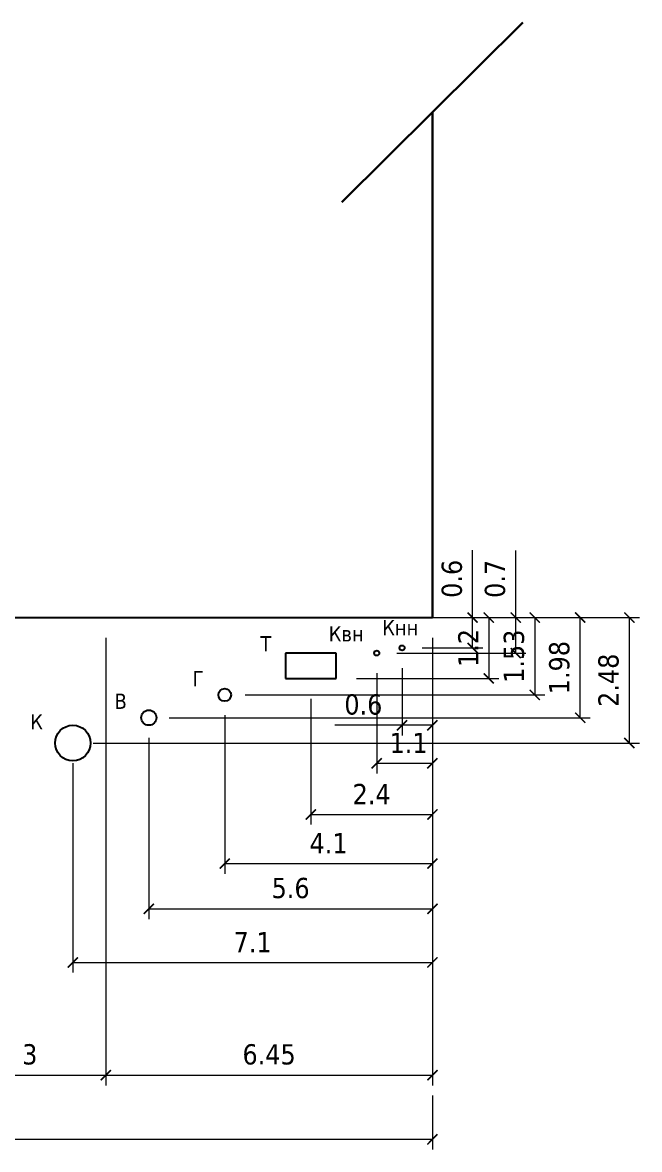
# Model space of a CAD drawing. Header units: millimetres. Extents: x -492806 to 8131902, y -181351 to 2373952.
# Drawn here: x -359565 to -347382, y -181340 to -159111 of the extents above; entities that cross this region are included whole.
import ezdxf

# ---------------------------------------------------------------- set-up
doc = ezdxf.new("R2010")
doc.units = ezdxf.units.MM
doc.header["$LTSCALE"] = 50
doc.layers.add('dorogi', color=7, linetype='Continuous', lineweight=30)
doc.layers.add('text', color=5, linetype='Continuous', lineweight=15)
doc.styles.get("Standard").update_dxf_attribs({"font": 'tahoma.ttf'})
doc.dimstyles.new('S-25$0', dxfattribs={"dimscale": 0, "dimtxt": 2, "dimasz": 1, "dimexe": 1, "dimexo": 2, "dimgap": 1, "dimtad": 3, "dimlfac": 0.001, "dimzin": 9, "dimdsep": 46, "dimtxsty": 'Standard', "dimblk": 'ARCHTICK', "dimcen": 2, "dimclrd": 256, "dimclre": 256, "dimclrt": 256, "dimadec": 0, "dimazin": 2, "dimtfac": 1, "dimtmove": 0, "dimatfit": 3, "dimldrblk": 'DOTSMALL', "dimfxl": 1, "dimlwd": -1, "dimlwe": -1, "dimarcsym": 0})

# ---------------------------------------------------------------- blocks, each defined once
blk = doc.blocks.new('_ArchTick')
at = {"color": 0, "linetype": 'ByBlock', "const_width": 0.15}
blk.add_lwpolyline([(-0.5, -0.5), (0.5, 0.5)], dxfattribs=at)
blk = doc.blocks.new('*D136')
at = {"layer": 'Defpoints', "color": 0, "transparency": 16777216}
for p in [(-357921, -170848), (-360921, -179875), (-357921, -179875)]:
    blk.add_point(p, dxfattribs=at)
at = {"layer": 'text', "transparency": 16777216}
for p, q in [((-357921, -171248), (-357921, -180075)), ((-360921, -179475), (-360921, -179675)), ((-360921, -179875), (-357921, -179875))]:
    blk.add_line(p, q, dxfattribs=at)
at = {"layer": 'text', "transparency": 16777216, "xscale": 200.0000016058756, "yscale": 200.0000016058756, "zscale": 200.0000016058756, "rotation": 180}
blk.add_blockref('_ArchTick', (-360921, -179875), dxfattribs=at)
at = {"layer": 'text', "transparency": 16777216, "xscale": 200.0000016058756, "yscale": 200.0000016058756, "zscale": 200.0000016058756}
blk.add_blockref('_ArchTick', (-357921, -179875), dxfattribs=at)
at = {"layer": 'text', "transparency": 16777216, "insert": (-359421, -179467), "char_height": 400, "attachment_point": 5}
blk.add_mtext('3', dxfattribs=at)
blk = doc.blocks.new('_DotSmall')
at = {"color": 0, "linetype": 'ByBlock', "const_width": 0.5}
blk.add_lwpolyline([(-0.0625, 0, 1), (0.0625, 0, 1)], format="xyb", close=True, dxfattribs=at)
blk = doc.blocks.new('*D137')
at = {"layer": 'Defpoints', "color": 0, "transparency": 16777216}
for p in [(-351471, -170848), (-357921, -179875), (-351471, -179875)]:
    blk.add_point(p, dxfattribs=at)
at = {"layer": 'text', "transparency": 16777216}
for p, q in [((-351471, -171248), (-351471, -180075)), ((-357921, -179475), (-357921, -179675)), ((-357921, -179875), (-351471, -179875))]:
    blk.add_line(p, q, dxfattribs=at)
at = {"layer": 'text', "transparency": 16777216, "xscale": 200.0000016058756, "yscale": 200.0000016058756, "zscale": 200.0000016058756, "rotation": 180}
blk.add_blockref('_ArchTick', (-357921, -179875), dxfattribs=at)
at = {"layer": 'text', "transparency": 16777216, "xscale": 200.0000016058756, "yscale": 200.0000016058756, "zscale": 200.0000016058756}
blk.add_blockref('_ArchTick', (-351471, -179875), dxfattribs=at)
at = {"layer": 'text', "transparency": 16777216, "insert": (-354696, -179467), "char_height": 400, "attachment_point": 5}
blk.add_mtext('6.45', dxfattribs=at)
blk = doc.blocks.new('*D140')
at = {"layer": 'Defpoints', "color": 0, "transparency": 16777216}
for p in [(-358571, -173323), (-351471, -173323), (-351471, -177652)]:
    blk.add_point(p, dxfattribs=at)
at = {"layer": 'text', "transparency": 16777216}
for p, q in [((-358571, -173723), (-358571, -177852)), ((-351471, -173723), (-351471, -177852)), ((-358571, -177652), (-351471, -177652))]:
    blk.add_line(p, q, dxfattribs=at)
at = {"layer": 'text', "transparency": 16777216, "xscale": 200.0000016058756, "yscale": 200.0000016058756, "zscale": 200.0000016058756, "rotation": 180}
blk.add_blockref('_ArchTick', (-358571, -177652), dxfattribs=at)
at = {"layer": 'text', "transparency": 16777216, "xscale": 200.0000016058756, "yscale": 200.0000016058756, "zscale": 200.0000016058756}
blk.add_blockref('_ArchTick', (-351471, -177652), dxfattribs=at)
at = {"layer": 'text', "transparency": 16777216, "insert": (-355021, -177252), "char_height": 400, "attachment_point": 5}
blk.add_mtext('7.1', dxfattribs=at)
blk = doc.blocks.new('*D141')
at = {"layer": 'Defpoints', "color": 0, "transparency": 16777216}
for p in [(-357071, -172823), (-351471, -172823), (-351471, -176594)]:
    blk.add_point(p, dxfattribs=at)
at = {"layer": 'text', "transparency": 16777216}
for p, q in [((-357071, -173223), (-357071, -176794)), ((-351471, -173223), (-351471, -176794)), ((-357071, -176594), (-351471, -176594))]:
    blk.add_line(p, q, dxfattribs=at)
at = {"layer": 'text', "transparency": 16777216, "xscale": 200.0000016058756, "yscale": 200.0000016058756, "zscale": 200.0000016058756, "rotation": 180}
blk.add_blockref('_ArchTick', (-357071, -176594), dxfattribs=at)
at = {"layer": 'text', "transparency": 16777216, "xscale": 200.0000016058756, "yscale": 200.0000016058756, "zscale": 200.0000016058756}
blk.add_blockref('_ArchTick', (-351471, -176594), dxfattribs=at)
at = {"layer": 'text', "transparency": 16777216, "insert": (-354271, -176186), "char_height": 400, "attachment_point": 5}
blk.add_mtext('5.6', dxfattribs=at)
blk = doc.blocks.new('*D142')
at = {"layer": 'Defpoints', "color": 0, "transparency": 16777216}
for p in [(-355571, -172373), (-351471, -172373), (-351471, -175701)]:
    blk.add_point(p, dxfattribs=at)
at = {"layer": 'text', "transparency": 16777216}
for p, q in [((-355571, -172773), (-355571, -175901)), ((-351471, -172773), (-351471, -175901)), ((-355571, -175701), (-351471, -175701))]:
    blk.add_line(p, q, dxfattribs=at)
at = {"layer": 'text', "transparency": 16777216, "xscale": 200.0000016058756, "yscale": 200.0000016058756, "zscale": 200.0000016058756, "rotation": 180}
blk.add_blockref('_ArchTick', (-355571, -175701), dxfattribs=at)
at = {"layer": 'text', "transparency": 16777216, "xscale": 200.0000016058756, "yscale": 200.0000016058756, "zscale": 200.0000016058756}
blk.add_blockref('_ArchTick', (-351471, -175701), dxfattribs=at)
at = {"layer": 'text', "transparency": 16777216, "insert": (-353521, -175300), "char_height": 400, "attachment_point": 5}
blk.add_mtext('4.1', dxfattribs=at)
blk = doc.blocks.new('*D143')
at = {"layer": 'Defpoints', "color": 0, "transparency": 16777216}
for p in [(-353871, -172048), (-351471, -172048), (-351471, -174733)]:
    blk.add_point(p, dxfattribs=at)
at = {"layer": 'text', "transparency": 16777216}
for p, q in [((-353871, -172448), (-353871, -174933)), ((-351471, -172448), (-351471, -174933)), ((-353871, -174733), (-351471, -174733))]:
    blk.add_line(p, q, dxfattribs=at)
at = {"layer": 'text', "transparency": 16777216, "xscale": 200.0000016058756, "yscale": 200.0000016058756, "zscale": 200.0000016058756, "rotation": 180}
blk.add_blockref('_ArchTick', (-353871, -174733), dxfattribs=at)
at = {"layer": 'text', "transparency": 16777216, "xscale": 200.0000016058756, "yscale": 200.0000016058756, "zscale": 200.0000016058756}
blk.add_blockref('_ArchTick', (-351471, -174733), dxfattribs=at)
at = {"layer": 'text', "transparency": 16777216, "insert": (-352671, -174329), "char_height": 400, "attachment_point": 5}
blk.add_mtext('2.4', dxfattribs=at)
blk = doc.blocks.new('*D144')
at = {"layer": 'Defpoints', "color": 0, "transparency": 16777216}
for p in [(-352571, -171548), (-351471, -171548), (-351471, -173723)]:
    blk.add_point(p, dxfattribs=at)
at = {"layer": 'text', "transparency": 16777216}
for p, q in [((-352571, -171948), (-352571, -173923)), ((-351471, -171948), (-351471, -173923)), ((-352571, -173723), (-351471, -173723))]:
    blk.add_line(p, q, dxfattribs=at)
at = {"layer": 'text', "transparency": 16777216, "xscale": 200.0000016058756, "yscale": 200.0000016058756, "zscale": 200.0000016058756, "rotation": 180}
blk.add_blockref('_ArchTick', (-352571, -173723), dxfattribs=at)
at = {"layer": 'text', "transparency": 16777216, "xscale": 200.0000016058756, "yscale": 200.0000016058756, "zscale": 200.0000016058756}
blk.add_blockref('_ArchTick', (-351471, -173723), dxfattribs=at)
at = {"layer": 'text', "transparency": 16777216, "insert": (-351941, -173322), "char_height": 400, "attachment_point": 5}
blk.add_mtext('1.1', dxfattribs=at)
blk = doc.blocks.new('*D145')
at = {"layer": 'Defpoints', "color": 0, "transparency": 16777216}
for p in [(-351471, -171248), (-352071, -171448), (-352071, -172973)]:
    blk.add_point(p, dxfattribs=at)
at = {"layer": 'text', "transparency": 16777216}
for p, q in [((-351471, -171648), (-351471, -173173)), ((-352071, -171848), (-352071, -173173)), ((-352071, -172973), (-353398, -172973)), ((-351471, -172973), (-352071, -172973))]:
    blk.add_line(p, q, dxfattribs=at)
at = {"layer": 'text', "transparency": 16777216, "xscale": 200.0000016058756, "yscale": 200.0000016058756, "zscale": 200.0000016058756, "rotation": 180}
blk.add_blockref('_ArchTick', (-352071, -172973), dxfattribs=at)
at = {"layer": 'text', "transparency": 16777216, "xscale": 200.0000016058756, "yscale": 200.0000016058756, "zscale": 200.0000016058756}
blk.add_blockref('_ArchTick', (-351471, -172973), dxfattribs=at)
at = {"layer": 'text', "transparency": 16777216, "insert": (-352834, -172565), "char_height": 400, "attachment_point": 5}
blk.add_mtext('0.6', dxfattribs=at)
blk = doc.blocks.new('*D146')
at = {"layer": 'Defpoints', "color": 0, "transparency": 16777216}
for p in [(-352071, -170848), (-350677, -170848), (-352071, -171448)]:
    blk.add_point(p, dxfattribs=at)
at = {"layer": 'text', "transparency": 16777216}
for p, q in [((-350677, -170848), (-350677, -169521)), ((-351671, -170848), (-350477, -170848)), ((-350677, -171448), (-350677, -170848)), ((-351671, -171448), (-350477, -171448))]:
    blk.add_line(p, q, dxfattribs=at)
at = {"layer": 'text', "transparency": 16777216, "xscale": 200.0000016058756, "yscale": 200.0000016058756, "zscale": 200.0000016058756}
for p, rotation in [((-350677, -170848), 90), ((-350677, -171448), 270)]:
    blk.add_blockref('_ArchTick', p, dxfattribs=dict(at, rotation=rotation))
at = {"layer": 'text', "transparency": 16777216, "insert": (-351085, -170084), "char_height": 400, "attachment_point": 5, "rotation": 90}
blk.add_mtext('0.6', dxfattribs=at)
blk = doc.blocks.new('*D147')
at = {"layer": 'Defpoints', "color": 0, "transparency": 16777216}
for p in [(-352571, -170848), (-349825, -170848), (-352571, -171548)]:
    blk.add_point(p, dxfattribs=at)
at = {"layer": 'text', "transparency": 16777216}
for p, q in [((-349825, -170848), (-349825, -169523)), ((-352171, -170848), (-349625, -170848)), ((-349825, -171548), (-349825, -170848)), ((-352171, -171548), (-349625, -171548))]:
    blk.add_line(p, q, dxfattribs=at)
at = {"layer": 'text', "transparency": 16777216, "xscale": 200.0000016058756, "yscale": 200.0000016058756, "zscale": 200.0000016058756}
for p, rotation in [((-349825, -170848), 90), ((-349825, -171548), 270)]:
    blk.add_blockref('_ArchTick', p, dxfattribs=dict(at, rotation=rotation))
at = {"layer": 'text', "transparency": 16777216, "insert": (-350233, -170085), "char_height": 400, "attachment_point": 5, "rotation": 90}
blk.add_mtext('0.7', dxfattribs=at)
blk = doc.blocks.new('*D148')
at = {"layer": 'Defpoints', "color": 0, "transparency": 16777216}
for p in [(-353371, -170848), (-353371, -172048), (-350358, -172048)]:
    blk.add_point(p, dxfattribs=at)
at = {"layer": 'text', "transparency": 16777216}
for p, q in [((-352971, -170848), (-350158, -170848)), ((-350358, -170848), (-350358, -172048)), ((-352971, -172048), (-350158, -172048))]:
    blk.add_line(p, q, dxfattribs=at)
at = {"layer": 'text', "transparency": 16777216, "xscale": 200.0000016058756, "yscale": 200.0000016058756, "zscale": 200.0000016058756}
for p, rotation in [((-350358, -170848), 90), ((-350358, -172048), 270)]:
    blk.add_blockref('_ArchTick', p, dxfattribs=dict(at, rotation=rotation))
at = {"layer": 'text', "transparency": 16777216, "insert": (-350762, -171448), "char_height": 400, "attachment_point": 5, "rotation": 90}
blk.add_mtext('1.2', dxfattribs=at)
blk = doc.blocks.new('*D149')
at = {"layer": 'Defpoints', "color": 0, "transparency": 16777216}
for p in [(-355571, -170848), (-355571, -172373), (-349450, -172373)]:
    blk.add_point(p, dxfattribs=at)
at = {"layer": 'text', "transparency": 16777216}
for p, q in [((-355171, -170848), (-349250, -170848)), ((-349450, -170848), (-349450, -172373)), ((-355171, -172373), (-349250, -172373))]:
    blk.add_line(p, q, dxfattribs=at)
at = {"layer": 'text', "transparency": 16777216, "xscale": 200.0000016058756, "yscale": 200.0000016058756, "zscale": 200.0000016058756}
for p, rotation in [((-349450, -170848), 90), ((-349450, -172373), 270)]:
    blk.add_blockref('_ArchTick', p, dxfattribs=dict(at, rotation=rotation))
at = {"layer": 'text', "transparency": 16777216, "insert": (-349858, -171610), "char_height": 400, "attachment_point": 5, "rotation": 90}
blk.add_mtext('1.53', dxfattribs=at)
blk = doc.blocks.new('*D150')
at = {"layer": 'Defpoints', "color": 0, "transparency": 16777216}
for p in [(-351471, -170848), (-348553, -170848), (-357071, -172823)]:
    blk.add_point(p, dxfattribs=at)
at = {"layer": 'text', "transparency": 16777216}
for p, q in [((-351071, -170848), (-348353, -170848)), ((-348553, -172823), (-348553, -170848)), ((-356671, -172823), (-348353, -172823))]:
    blk.add_line(p, q, dxfattribs=at)
at = {"layer": 'text', "transparency": 16777216, "xscale": 200.0000016058756, "yscale": 200.0000016058756, "zscale": 200.0000016058756}
for p, rotation in [((-348553, -170848), 90), ((-348553, -172823), 270)]:
    blk.add_blockref('_ArchTick', p, dxfattribs=dict(at, rotation=rotation))
at = {"layer": 'text', "transparency": 16777216, "insert": (-348963, -171835), "char_height": 400, "attachment_point": 5, "rotation": 90}
blk.add_mtext('1.98', dxfattribs=at)
blk = doc.blocks.new('*D151')
at = {"layer": 'Defpoints', "color": 0, "transparency": 16777216}
for p in [(-358571, -170848), (-347582, -170848), (-358571, -173323)]:
    blk.add_point(p, dxfattribs=at)
at = {"layer": 'text', "transparency": 16777216}
for p, q in [((-358171, -170848), (-347382, -170848)), ((-347582, -173323), (-347582, -170848)), ((-358171, -173323), (-347382, -173323))]:
    blk.add_line(p, q, dxfattribs=at)
at = {"layer": 'text', "transparency": 16777216, "xscale": 200.0000016058756, "yscale": 200.0000016058756, "zscale": 200.0000016058756}
for p, rotation in [((-347582, -170848), 90), ((-347582, -173323), 270)]:
    blk.add_blockref('_ArchTick', p, dxfattribs=dict(at, rotation=rotation))
at = {"layer": 'text', "transparency": 16777216, "insert": (-347991, -172085), "char_height": 400, "attachment_point": 5, "rotation": 90}
blk.add_mtext('2.48', dxfattribs=at)
blk = doc.blocks.new('*D169')
at = {"layer": 'Defpoints', "color": 0, "transparency": 16777216}
for p in [(-401471, -179875), (-351471, -179875), (-351471, -181140)]:
    blk.add_point(p, dxfattribs=at)
at = {"layer": 'text', "transparency": 16777216}
for p, q in [((-401471, -180275), (-401471, -181340)), ((-351471, -180275), (-351471, -181340)), ((-401471, -181140), (-351471, -181140))]:
    blk.add_line(p, q, dxfattribs=at)
at = {"layer": 'text', "transparency": 16777216, "xscale": 200.0000016058756, "yscale": 200.0000016058756, "zscale": 200.0000016058756, "rotation": 180}
blk.add_blockref('_ArchTick', (-401471, -181140), dxfattribs=at)
at = {"layer": 'text', "transparency": 16777216, "xscale": 200.0000016058756, "yscale": 200.0000016058756, "zscale": 200.0000016058756}
blk.add_blockref('_ArchTick', (-351471, -181140), dxfattribs=at)
at = {"layer": 'text', "transparency": 16777216, "insert": (-376471, -180732), "char_height": 400, "attachment_point": 5}
blk.add_mtext('50', dxfattribs=at)

msp = doc.modelspace()

# ---------------------------------------------------------------- linework, layer by layer
for p, q in [((-363920.888, -170847.74), (-351470.888, -170847.74)), ((-353370.888, -171547.74), (-354370.888, -171547.74)), ((-354370.888, -171547.74), (-354370.888, -172047.74)), ((-353370.888, -172047.74), (-353370.888, -171547.74)), ((-354370.888, -172047.74), (-353370.888, -172047.74))]:
    msp.add_line(p, q)
for centre, radius in [((-352570.888, -171547.74), 50), ((-352070.888, -171447.74), 50), ((-355570.888, -172372.74), 125), ((-357070.888, -172822.74), 150), ((-358570.888, -173322.74), 350)]:
    msp.add_circle(centre, radius)
at = {"layer": 'dorogi'}
for p, q in [((-353257.111, -162653.437), (-349684.664, -159111.116)), ((-351470.888, -170847.74), (-351470.888, -160882.276))]:
    msp.add_line(p, q, dxfattribs=at)

# ---------------------------------------------------------------- texts
for s, p in [('Кнн', (-352463.608, -171198.296)), ('Квн', (-353519.073, -171319.912)), ('Т', (-354866.029, -171513.927)), ('Г', (-356205.66, -172203.083)), ('В', (-357748.264, -172649.007)), ('К', (-359412.653, -173054.392))]:
    msp.add_text(s, height=300).set_placement(p)

# ---------------------------------------------------------------- dimensions: what is measured, and where the dimension line sits
at = {"layer": 'text'}
for base, p1, p2, picture, middle in [((-349825.031, -170847.74), (-352570.888, -171547.74), (-352570.888, -170847.74), '*D147', (-350233.225, -170085.215)), ((-350677.107, -170847.74), (-352070.888, -171447.74), (-352070.888, -170847.74), '*D146', (-351085.301, -170084.275)), ((-347582.073493217, -170847.739932855), (-358570.887870186, -173322.739932855), (-358570.887870186, -170847.739932855), '*D151', (-347991.207143245, -172085.239932855)), ((-348553.455211588, -170847.739932855), (-357070.887870186, -172822.739932855), (-351470.887870186, -170847.739932855), '*D150', (-348962.588861616, -171835.239932855)), ((-349449.613185743, -172372.739932855), (-355570.887870186, -170847.739932855), (-355570.887870186, -172372.739932855), '*D149', (-349857.940925758, -171610.239932855)), ((-350357.881, -172047.74), (-353370.888, -170847.74), (-353370.888, -172047.74), '*D148', (-350762.045, -171447.74))]:
    dim = msp.add_linear_dim(base=base, p1=p1, p2=p2, angle=90, dimstyle='S-25$0', override={"dimscale": 200.000002}, dxfattribs=at)
    dim.commit()
    dim.dimension.update_dxf_attribs({"geometry": picture, "text_midpoint": middle})
for base, p1, p2, picture, middle in [((-357920.888, -179874.996), (-360920.888, -179874.996), (-357920.888, -170847.74), '*D136', (-359420.888, -179466.668)), ((-351470.888, -179874.996), (-357920.888, -179874.996), (-351470.888, -170847.74), '*D137', (-354695.888, -179467.071)), ((-352070.888, -172973.173), (-351470.888, -171247.74), (-352070.888, -171447.74), '*D145', (-352834.353, -172564.98)), ((-351470.888, -181139.807), (-401470.888, -179874.996), (-351470.888, -179874.996), '*D169', (-376470.888, -180731.613))]:
    dim = msp.add_linear_dim(base=base, p1=p1, p2=p2, dimstyle='S-25$0', override={"dimscale": 200.000002}, dxfattribs=at)
    dim.commit()
    dim.dimension.update_dxf_attribs({"geometry": picture, "text_midpoint": middle})
dim = msp.add_linear_dim(base=(-351470.888, -173722.74), p1=(-352570.888, -171547.74), p2=(-351470.888, -171547.74), text='1.1', dimstyle='S-25$0', override={"dimscale": 200.000002}, dxfattribs=at)
dim.commit()
dim.dimension.update_dxf_attribs({"geometry": '*D144', "text_midpoint": (-351940.679, -173722.74), "dimtype": 160})
for base, p1, p2, text, picture, middle in [((-351470.888, -174733.259), (-353870.888, -172047.74), (-351470.888, -172047.74), '2.4', '*D143', (-352670.888, -174329.095)), ((-351470.888, -175700.706), (-355570.888, -172372.74), (-351470.888, -172372.74), '4.1', '*D142', (-353520.888, -175300.034)), ((-351470.888, -176594.284), (-357070.888, -172822.74), (-351470.888, -172822.74), '5.6', '*D141', (-354270.888, -176186.359)), ((-351470.888, -177652.307), (-358570.888, -173322.74), (-351470.888, -173322.74), '7.1', '*D140', (-355020.888, -177251.635))]:
    dim = msp.add_linear_dim(base=base, p1=p1, p2=p2, text=text, dimstyle='S-25$0', override={"dimscale": 200.000002}, dxfattribs=at)
    dim.commit()
    dim.dimension.update_dxf_attribs({"geometry": picture, "text_midpoint": middle})

doc.saveas('drawing.dxf')
